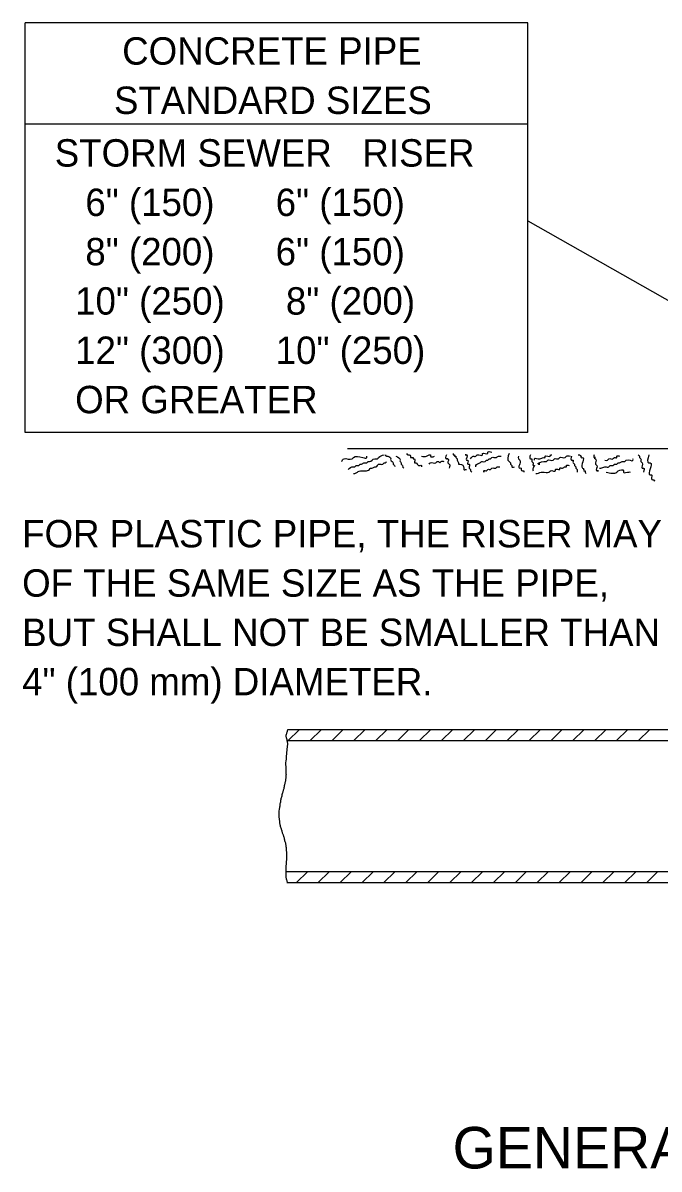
# Model space of a CAD drawing. Extents: x 2262292 to 2262922, y -3123599 to -3123199.
# Drawn here: x 2262542.4 to 2262603.6, y -3123429.8 to -3123319.4 of the extents above; entities that cross this region are included whole.
import ezdxf

# ---------------------------------------------------------------- set-up
doc = ezdxf.new("R2010")
doc.units = 0
doc.layers.add('RD_Pr_Roadway_Items', color=7, linetype='Continuous')
doc.layers.add('RD_Pr_Roadway_Notes', color=7, linetype='Continuous')

msp = doc.modelspace()

# ---------------------------------------------------------------- linework, layer by layer
at = {"layer": 'RD_Pr_Roadway_Items'}
for p, q in [((2262573.61, -3123360.38), (2262615.06, -3123360.38)), ((2262567.88, -3123387.45), (2262609.75, -3123387.45)), ((2262609.75, -3123388.56), (2262567.78, -3123388.56)), ((2262567.73, -3123401.14), (2262609.75, -3123401.14)), ((2262609.75, -3123402.25), (2262567.78, -3123402.25))]:
    msp.add_line(p, q, dxfattribs=at)
for points in [[(2262567.88, -3123388.56), (2262568.99, -3123387.45)], [(2262569.98, -3123388.56), (2262571.1, -3123387.45)], [(2262572.09, -3123388.56), (2262573.21, -3123387.45)], [(2262574.2, -3123388.56), (2262575.31, -3123387.45)], [(2262576.31, -3123388.56), (2262577.42, -3123387.45)], [(2262578.42, -3123388.56), (2262579.53, -3123387.45)], [(2262580.52, -3123388.56), (2262581.64, -3123387.45)], [(2262582.63, -3123388.56), (2262583.74, -3123387.45)], [(2262584.74, -3123388.56), (2262585.86, -3123387.45)], [(2262586.85, -3123388.56), (2262587.96, -3123387.45)], [(2262588.95, -3123388.56), (2262590.07, -3123387.45)], [(2262591.06, -3123388.56), (2262592.18, -3123387.45)], [(2262593.17, -3123388.56), (2262594.29, -3123387.45)], [(2262595.27, -3123388.56), (2262596.39, -3123387.45)], [(2262597.38, -3123388.56), (2262598.5, -3123387.45)], [(2262599.49, -3123388.56), (2262600.61, -3123387.45)], [(2262601.6, -3123388.56), (2262602.72, -3123387.45)], [(2262568.66, -3123402.25), (2262569.78, -3123401.14)], [(2262570.77, -3123402.25), (2262571.89, -3123401.14)], [(2262572.88, -3123402.25), (2262573.99, -3123401.14)], [(2262574.99, -3123402.25), (2262576.11, -3123401.14)], [(2262577.09, -3123402.25), (2262578.21, -3123401.14)], [(2262579.2, -3123402.25), (2262580.32, -3123401.14)], [(2262581.31, -3123402.25), (2262582.42, -3123401.14)], [(2262583.42, -3123402.25), (2262584.54, -3123401.14)], [(2262585.52, -3123402.25), (2262586.64, -3123401.14)], [(2262587.63, -3123402.25), (2262588.75, -3123401.14)], [(2262589.74, -3123402.25), (2262590.85, -3123401.14)], [(2262591.85, -3123402.25), (2262592.97, -3123401.14)], [(2262593.95, -3123402.25), (2262595.07, -3123401.14)], [(2262596.06, -3123402.25), (2262597.18, -3123401.14)], [(2262598.17, -3123402.25), (2262599.28, -3123401.14)], [(2262600.28, -3123402.25), (2262601.4, -3123401.14)], [(2262602.38, -3123402.25), (2262603.5, -3123401.14)]]:
    msp.add_lwpolyline(points, dxfattribs=at)
for points in [[(2262573.03, -3123361.65), (2262573.28, -3123361.39), (2262574.05, -3123361.39), (2262574.18, -3123361.27), (2262575.08, -3123361.27), (2262575.46, -3123361.27), (2262575.46, -3123361.14)], [(2262573.67, -3123362.41), (2262574.18, -3123362.16), (2262574.31, -3123362.16), (2262574.44, -3123362.03), (2262574.69, -3123362.03), (2262574.82, -3123361.9), (2262574.95, -3123361.9), (2262575.2, -3123361.77), (2262575.46, -3123361.77), (2262575.59, -3123361.65), (2262575.72, -3123361.65), (2262576.23, -3123361.39), (2262576.49, -3123361.39), (2262576.61, -3123361.27), (2262577.13, -3123361.01)], [(2262577.25, -3123361.01), (2262577.38, -3123361.14), (2262577.51, -3123361.14), (2262577.77, -3123361.39), (2262577.77, -3123361.52), (2262578.02, -3123361.77), (2262578.02, -3123361.9), (2262578.15, -3123362.03), (2262578.15, -3123362.16)], [(2262578.28, -3123361.14), (2262578.67, -3123361.52), (2262578.67, -3123361.65), (2262578.79, -3123361.77), (2262578.79, -3123361.9), (2262578.92, -3123362.03), (2262578.92, -3123362.16), (2262579.05, -3123362.28)], [(2262579.3, -3123360.88), (2262579.43, -3123361.01), (2262579.56, -3123361.01), (2262579.69, -3123361.14), (2262579.69, -3123361.27), (2262579.94, -3123361.27), (2262579.94, -3123361.39), (2262580.07, -3123361.39), (2262580.07, -3123361.77), (2262580.2, -3123361.77), (2262580.46, -3123362.03), (2262580.72, -3123362.03), (2262580.72, -3123362.16)], [(2262580.72, -3123361.14), (2262581.23, -3123361.14), (2262581.48, -3123361.01), (2262581.61, -3123361.01), (2262581.61, -3123361.14), (2262582, -3123361.14)], [(2262583.15, -3123361.01), (2262583.15, -3123361.39), (2262583.28, -3123361.39), (2262583.15, -3123361.39), (2262583.28, -3123361.39), (2262583.28, -3123361.77), (2262583.41, -3123361.9), (2262583.41, -3123362.28)], [(2262583.79, -3123360.88), (2262583.79, -3123361.01), (2262583.92, -3123361.01), (2262583.92, -3123361.14), (2262584.05, -3123361.14), (2262584.05, -3123361.27), (2262584.17, -3123361.39), (2262584.17, -3123361.52), (2262584.3, -3123361.77), (2262584.3, -3123361.9), (2262584.43, -3123361.9), (2262584.82, -3123362.28), (2262584.82, -3123362.41), (2262585.07, -3123362.41)], [(2262585.07, -3123361.01), (2262584.94, -3123361.01), (2262585.07, -3123361.01), (2262585.07, -3123361.52), (2262585.2, -3123361.52), (2262585.2, -3123361.9), (2262585.33, -3123361.9), (2262585.33, -3123362.28), (2262585.46, -3123362.41), (2262585.46, -3123362.54), (2262585.58, -3123362.66)], [(2262585.46, -3123361.39), (2262585.71, -3123361.14), (2262585.97, -3123361.14), (2262586.1, -3123361.01), (2262586.61, -3123361.01), (2262586.61, -3123360.88), (2262587.12, -3123360.88), (2262587.12, -3123360.76), (2262587.51, -3123360.76)], [(2262585.97, -3123362.16), (2262585.97, -3123362.03), (2262586.35, -3123361.77), (2262586.61, -3123361.65), (2262586.86, -3123361.65), (2262586.99, -3123361.52), (2262587.12, -3123361.52), (2262587.25, -3123361.39), (2262587.38, -3123361.39), (2262587.51, -3123361.27), (2262587.89, -3123361.27), (2262588.15, -3123361.14), (2262588.4, -3123361.14)], [(2262589.17, -3123360.88), (2262589.17, -3123361.65), (2262589.3, -3123361.77), (2262589.3, -3123361.9), (2262589.43, -3123362.03), (2262589.43, -3123362.16), (2262589.68, -3123362.16)], [(2262590.07, -3123361.14), (2262590.07, -3123361.39), (2262590.2, -3123361.52), (2262590.2, -3123362.28), (2262590.33, -3123362.28), (2262590.33, -3123362.41), (2262590.45, -3123362.54), (2262590.58, -3123362.54), (2262590.58, -3123362.66)], [(2262591.22, -3123361.01), (2262591.22, -3123361.39), (2262591.35, -3123361.39), (2262591.35, -3123361.65), (2262591.48, -3123361.77), (2262591.48, -3123362.03), (2262591.61, -3123362.03), (2262591.48, -3123362.28), (2262591.48, -3123362.54)], [(2262591.61, -3123361.52), (2262591.61, -3123361.39), (2262592.12, -3123361.39), (2262592.5, -3123361.27), (2262592.63, -3123361.27), (2262592.63, -3123361.14), (2262593.14, -3123361.14), (2262593.14, -3123361.01), (2262593.27, -3123361.01)], [(2262591.99, -3123361.9), (2262592.12, -3123361.9), (2262591.99, -3123361.9), (2262592.5, -3123361.65), (2262592.76, -3123361.65), (2262592.89, -3123361.52), (2262593.4, -3123361.52), (2262593.53, -3123361.39), (2262593.91, -3123361.39), (2262594.04, -3123361.27), (2262594.55, -3123361.27), (2262594.68, -3123361.14), (2262595.07, -3123361.14)], [(2262595.19, -3123361.14), (2262595.19, -3123361.52), (2262595.32, -3123361.52), (2262595.32, -3123361.77), (2262595.45, -3123361.9), (2262595.45, -3123362.03), (2262595.58, -3123362.16), (2262595.58, -3123362.28), (2262595.71, -3123362.41), (2262595.71, -3123362.54), (2262595.71, -3123362.66)], [(2262595.83, -3123361.01), (2262595.96, -3123361.01), (2262596.09, -3123361.14), (2262596.09, -3123361.27), (2262596.22, -3123361.27), (2262596.22, -3123362.28), (2262596.35, -3123362.41), (2262596.35, -3123362.54), (2262596.48, -3123362.54), (2262596.48, -3123362.66), (2262596.6, -3123362.79)], [(2262597.37, -3123361.01), (2262597.37, -3123361.27), (2262597.5, -3123361.27), (2262597.37, -3123361.27), (2262597.5, -3123361.39), (2262597.5, -3123361.9), (2262597.63, -3123362.03), (2262597.63, -3123362.54), (2262597.76, -3123362.54), (2262597.63, -3123362.54)], [(2262598.4, -3123361.52), (2262598.65, -3123361.52), (2262598.78, -3123361.39), (2262599.17, -3123361.39), (2262599.3, -3123361.27), (2262599.55, -3123361.27), (2262599.55, -3123361.14), (2262599.81, -3123361.14)], [(2262601.6, -3123361.01), (2262601.73, -3123361.14), (2262601.73, -3123361.27), (2262601.86, -3123361.39), (2262601.86, -3123361.65), (2262601.98, -3123361.77), (2262601.98, -3123362.28), (2262602.11, -3123362.28), (2262602.11, -3123362.66)], [(2262602.63, -3123361.01), (2262602.63, -3123361.77), (2262602.75, -3123361.77), (2262602.75, -3123362.92), (2262602.88, -3123362.92), (2262602.88, -3123363.3), (2262603.01, -3123363.43), (2262603.14, -3123363.43), (2262603.14, -3123363.56)], [(2262574.18, -3123362.79), (2262574.31, -3123362.79), (2262574.56, -3123362.66), (2262574.95, -3123362.54), (2262575.33, -3123362.54), (2262575.72, -3123362.41), (2262575.84, -3123362.28), (2262575.97, -3123362.28), (2262576.23, -3123362.16), (2262576.36, -3123362.16), (2262576.61, -3123361.9), (2262577, -3123361.9), (2262577.13, -3123361.77), (2262577.25, -3123361.77), (2262577.38, -3123361.65)], [(2262581.48, -3123361.9), (2262581.61, -3123361.77), (2262582.12, -3123361.77), (2262582.25, -3123361.65), (2262582.38, -3123361.65), (2262582.51, -3123361.77), (2262582.63, -3123361.65), (2262582.89, -3123361.65)], [(2262586.74, -3123362.66), (2262586.74, -3123362.54), (2262586.74, -3123362.66), (2262586.74, -3123362.54), (2262586.99, -3123362.54), (2262587.12, -3123362.41), (2262587.38, -3123362.41), (2262587.51, -3123362.28), (2262587.89, -3123362.28), (2262588.02, -3123362.16), (2262588.15, -3123362.16), (2262588.27, -3123362.16)], [(2262591.74, -3123362.79), (2262591.86, -3123362.79), (2262592.38, -3123362.66), (2262593.01, -3123362.66), (2262593.14, -3123362.54), (2262593.65, -3123362.54), (2262593.65, -3123362.41), (2262593.91, -3123362.41), (2262594.04, -3123362.41), (2262594.04, -3123362.28), (2262594.3, -3123362.28), (2262594.55, -3123362.16), (2262594.68, -3123362.16), (2262594.68, -3123362.03), (2262594.94, -3123362.03)], [(2262597.88, -3123362.28), (2262598.01, -3123362.28), (2262598.4, -3123362.16), (2262598.78, -3123362.16), (2262598.91, -3123362.03), (2262599.17, -3123362.03), (2262599.3, -3123361.9), (2262599.55, -3123361.9), (2262599.68, -3123361.77), (2262599.81, -3123361.77), (2262600.06, -3123361.65), (2262600.32, -3123361.65), (2262600.45, -3123361.52), (2262601.09, -3123361.52), (2262601.09, -3123361.39)], [(2262598.52, -3123362.66), (2262599.55, -3123362.66), (2262599.68, -3123362.54), (2262600.19, -3123362.54), (2262600.19, -3123362.66), (2262600.71, -3123362.66), (2262600.83, -3123362.66)], [(2262567.85, -3123387.45), (2262567.77, -3123387.74), (2262567.69, -3123388.03), (2262567.69, -3123388.15), (2262567.72, -3123388.25), (2262567.79, -3123388.61), (2262567.82, -3123388.76), (2262567.82, -3123388.98), (2262567.79, -3123389.1), (2262567.79, -3123389.24), (2262567.77, -3123389.36), (2262567.77, -3123389.49), (2262567.74, -3123389.61), (2262567.74, -3123389.87), (2262567.72, -3123389.97), (2262567.72, -3123390.19), (2262567.67, -3123390.48), (2262567.67, -3123391.23), (2262567.67, -3123391.4), (2262567.67, -3123391.54), (2262567.69, -3123391.71), (2262567.69, -3123391.86), (2262567.67, -3123392), (2262567.67, -3123392.12), (2262567.65, -3123392.25), (2262567.65, -3123392.37), (2262567.62, -3123392.49), (2262567.59, -3123392.59), (2262567.57, -3123392.71), (2262567.55, -3123392.8), (2262567.47, -3123393.17), (2262567.43, -3123393.31), (2262567.4, -3123393.43), (2262567.35, -3123393.58), (2262567.3, -3123393.75), (2262567.28, -3123393.9), (2262567.23, -3123394.06), (2262567.18, -3123394.21), (2262567.13, -3123394.55), (2262567.09, -3123394.69), (2262567.09, -3123394.86), (2262567.06, -3123395.03), (2262567.03, -3123395.18), (2262567.01, -3123395.64), (2262567.01, -3123395.78), (2262567.01, -3123395.93), (2262567.03, -3123396.07), (2262567.06, -3123396.24), (2262567.06, -3123396.39), (2262567.09, -3123396.56), (2262567.13, -3123396.7), (2262567.16, -3123396.87), (2262567.21, -3123397.02), (2262567.26, -3123397.14), (2262567.3, -3123397.29), (2262567.33, -3123397.43), (2262567.38, -3123397.55), (2262567.43, -3123397.65), (2262567.45, -3123397.75), (2262567.5, -3123397.89), (2262567.52, -3123397.99), (2262567.62, -3123398.33), (2262567.65, -3123398.42), (2262567.65, -3123398.52), (2262567.67, -3123398.64), (2262567.67, -3123398.74), (2262567.72, -3123398.93), (2262567.72, -3123399.15), (2262567.74, -3123399.27), (2262567.74, -3123399.61), (2262567.74, -3123400.05), (2262567.72, -3123400.14), (2262567.72, -3123400.43), (2262567.69, -3123400.58), (2262567.69, -3123400.87), (2262567.67, -3123400.97), (2262567.67, -3123401.16), (2262567.67, -3123401.31), (2262567.67, -3123401.45), (2262567.69, -3123401.6), (2262567.69, -3123401.72), (2262567.72, -3123401.86), (2262567.77, -3123402.01), (2262567.79, -3123402.13), (2262567.85, -3123402.25)]]:
    msp.add_spline(points, degree=3, dxfattribs=at)
at = {"layer": 'RD_Pr_Roadway_Notes'}
for p, q in [((2262590.96, -3123319.4), (2262542.59, -3123319.4)), ((2262542.59, -3123358.84), (2262542.59, -3123319.4)), ((2262590.96, -3123358.84), (2262590.96, -3123319.4)), ((2262590.96, -3123329.14), (2262542.59, -3123329.14)), ((2262590.96, -3123338.48), (2262615.07, -3123352.15)), ((2262590.96, -3123358.84), (2262542.59, -3123358.84))]:
    msp.add_line(p, q, dxfattribs=at)

# ---------------------------------------------------------------- texts
for s, height, p in [('CONCRETE PIPE', 2.64, (2262551.92, -3123323.42)), ('STANDARD SIZES', 2.64, (2262551.13, -3123328.17)), ('STORM SEWER   RISER', 2.64, (2262545.43, -3123333.24)), ('   6" (150)      6" (150)', 2.64, (2262545.43, -3123338)), ('   8" (200)      6" (150)', 2.64, (2262545.43, -3123342.75)), ('  10" (250)      8" (200)', 2.64, (2262545.43, -3123347.5)), ('  12" (300)     10" (250)', 2.64, (2262545.43, -3123352.25)), ('  OR GREATER', 2.64, (2262545.43, -3123357)), ('FOR PLASTIC PIPE, THE RISER MAY BE', 2.64, (2262542.29, -3123369.92)), ('OF THE SAME SIZE AS THE PIPE,', 2.64, (2262542.29, -3123374.67)), ('BUT SHALL NOT BE SMALLER THAN', 2.64, (2262542.29, -3123379.42)), ('4" (100 mm) DIAMETER.', 2.64, (2262542.29, -3123384.17)), ('GENERAL NOTES', 4, (2262583.73, -3123429.75))]:
    msp.add_text(s, height=height, dxfattribs=at).set_placement(p)

doc.saveas('drawing.dxf')
